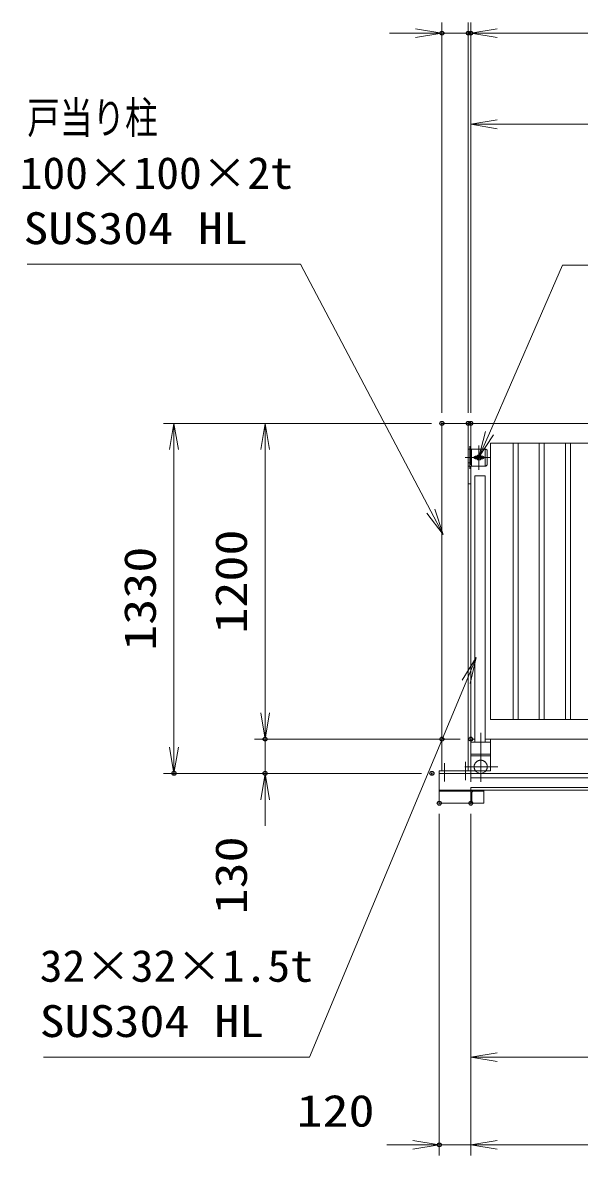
# Model space of a CAD drawing. Units: millimetres at full size. Extents: x -11880 to 11880, y -8400 to 8400.
# Drawn here: x -3027 to -909, y 716 to 5020 of the extents above; entities that cross this region are included whole.
import ezdxf
from ezdxf.enums import TextEntityAlignment as Align

# ---------------------------------------------------------------- set-up
doc = ezdxf.new("R2010")
doc.units = ezdxf.units.MM
doc.header["$LTSCALE"] = 30
doc.header["$PDMODE"] = 32
doc.header["$PDSIZE"] = 15
for name, pattern in [('USER1', [10.7, 5, -2.5, 0.7, -2.5]), ('USER2', [2.7, 2, -0.7]), ('USER4', [160, 100, -20, 20, -20]), ('USER6', [80, 60, -20])]:
    doc.linetypes.add(name, pattern=pattern)
for name, color, linetype, lineweight in [('0-2_外形線', 7, 'Continuous', 18), ('0-3_寸法線', 3, 'Continuous', 18), ('0-4_0', 7, 'Continuous', 18), ('0-6_細線', 4, 'Continuous', 18), ('0-8_軸線', 6, 'USER1', 18), ('0-9_01', 4, 'Continuous', 18), ('0-A_隠れ線', 4, 'USER2', 18)]:
    doc.layers.add(name, color=color, linetype=linetype, lineweight=lineweight)
doc.layers.add('0-5_DEFPOINTS', color=7, linetype='Continuous')
doc.styles.add('ＭＳ ゴシック', font='')
doc.styles.get('ＭＳ ゴシック').set_extended_font_data('MS Gothic')

# ---------------------------------------------------------------- blocks, each defined once
blk = doc.blocks.new('_OPEN')
at = {"layer": '0-4_0'}
blk.add_line((0, 0), (-30, 0), dxfattribs=at)
blk.add_lwpolyline([(-30, 5), (0, 0), (-30, -5)], dxfattribs=at)
blk = doc.blocks.new('_DOTSMALL')
at = {"layer": '0-4_0'}
blk.add_line((-1.875, 0), (1.875, 0), dxfattribs=at)
blk = doc.blocks.new('S168')
at = {"layer": '0-3_寸法線'}
for points in [[(9713515.3, -25741980.1), (9744712.9, -25741980.1), (9759567.3, -25770135.7), (9760967.1, -25772789.1)], [(9759125, -25770369), (9760967.1, -25772789.1), (9760009.5, -25769902.4)]]:
    blk.add_lwpolyline(points, dxfattribs=at)
at = {"layer": '0-3_寸法線', "color": 254, "style": 'ＭＳ ゴシック'}
for s, width, p in [('戸当り柱', 0.75, (9713515.3, -25728189.6)), ('100×100×2t', 1.05, (9712651.3, -25734489.6)), ('SUS304 HL', 1.15, (9713083.3, -25740789.6))]:
    blk.add_text(s, height=3637, dxfattribs=dict(at, width=width)).set_placement(p, align=Align.BOTTOM_LEFT)
blk = doc.blocks.new('S169')
at = {"layer": '0-3_寸法線'}
for points in [[(9815870.3, -25742095.6), (9774592.7, -25742095.6), (9766260.2, -25761244), (9765063.1, -25763994.8)], [(9765801.7, -25761044.5), (9765063.1, -25763994.8), (9766718.6, -25761443.5)]]:
    blk.add_lwpolyline(points, dxfattribs=at)
at = {"layer": '0-3_寸法線', "color": 254, "style": 'ＭＳ ゴシック'}
for s, width, p in [('打掛金具（外側）', 0.75, (9778372.7, -25734605.1)), ('SUS304 3t ＃400', 1.1, (9777940.7, -25740905.1))]:
    blk.add_text(s, height=3637, dxfattribs=dict(at, width=width)).set_placement(p, align=Align.BOTTOM_LEFT)
blk = doc.blocks.new('S173')
at = {"layer": '0-3_寸法線'}
for points in [[(9715373.9, -25832370.2), (9745707.5, -25832371.1), (9763603, -25789601.7), (9764761, -25786834.2)], [(9764064.3, -25789794.7), (9764761, -25786834.2), (9763141.8, -25789408.7)]]:
    blk.add_lwpolyline(points, dxfattribs=at)
at = {"layer": '0-3_寸法線', "color": 254, "style": 'ＭＳ ゴシック'}
for s, width, p in [('32×32×1.5t', 1.05, (9714942.2, -25824879.7)), ('SUS304 HL', 1.15, (9714942, -25831179.7))]:
    blk.add_text(s, height=3637, rotation=359.998, dxfattribs=dict(at, width=width)).set_placement(p, align=Align.BOTTOM_LEFT)

msp = doc.modelspace()

# ---------------------------------------------------------------- linework, layer by layer
at = {"layer": '0-2_外形線'}
for p, q in [((-1332.32, 2176.37), (-1332.32, 3497.37)), ((-1322.32, 3497.37), (612.33, 3497.37)), ((-1322.32, 3399.87), (-1322.32, 3497.37)), ((-1161.82, 2372.37), (-1161.82, 3422.37)), ((-1142.82, 2372.37), (-1142.82, 3422.37)), ((-1061.82, 2372.37), (-1061.82, 3422.37)), ((-1042.82, 2372.37), (-1042.82, 3422.37)), ((-961.82, 2372.37), (-961.82, 3422.37)), ((-942.82, 2372.37), (-942.82, 3422.37)), ((-1332.32, 3399.87), (-1265.6, 3399.87)), ((-1320.32, 3334.87), (-1320.32, 3399.87)), ((-1306.32, 3372.37), (-1299.98, 3372.37)), ((-1306.32, 3362.37), (-1299.98, 3362.37)), ((-1277.32, 3368.37), (-1305.32, 3368.37)), ((-1305.32, 3368.37), (-1305.32, 3366.37)), ((-1305.32, 3366.37), (-1277.32, 3366.37)), ((-1282.66, 3372.37), (-1276.32, 3372.37)), ((-1282.66, 3362.37), (-1276.32, 3362.37)), ((-1277.32, 3366.37), (-1277.32, 3368.37)), ((-1265.6, 3399.87), (-1260.6, 3394.87)), ((-1260.6, 3394.87), (-1260.6, 3339.87)), ((-1322.32, 2297.37), (-1322.32, 3334.87)), ((-1267.32, 3297.37), (-1307.32, 3297.37)), ((-1307.32, 3297.37), (-1307.32, 2285.37)), ((-1267.32, 3297.37), (-1267.32, 2285.37)), ((-1332.32, 3267.37), (-1322.32, 3267.37)), ((-1267.32, 2297.37), (-35.82, 2297.37)), ((-1442.32, 2167.37), (4585.68, 2167.37)), ((-1322.32, 2149.87), (4585.68, 2149.87)), ((-1322.32, 2114.17), (4585.68, 2114.17)), ((-1442.32, 2103.87), (4585.68, 2103.87)), ((-1442.32, 2099.87), (-1275.32, 2099.87)), ((-1322.32, 2053.87), (-1321.32, 2053.87))]:
    msp.add_line(p, q, dxfattribs=at)
for points in [[(-1432.32, 2176.37), (-1432.32, 3497.37), (-1332.32, 3497.37)], [(-57.32, 2372.37), (-1247.32, 2372.37), (-1247.32, 3422.37), (-57.32, 3422.37)], [(-1260.6, 3339.87), (-1265.6, 3334.87), (-1332.32, 3334.87)], [(-1442.32, 2167.37), (-1442.32, 2176.37), (-1322.32, 2176.37), (-1322.32, 2167.37)], [(-1442.32, 2176.37), (-1442.32, 2053.87), (-1272.32, 2053.87)], [(-1272.32, 2053.87), (-1272.32, 2103.87), (-1322.32, 2103.87)]]:
    msp.add_lwpolyline(points, dxfattribs=at)
for centre, radius, start, end in [((-1306.32, 3367.37), 5, 90, 270), ((-1291.32, 3367.37), 12.5, 156.42182, 175.41143), ((-1291.32, 3367.37), 12.5, 184.58857, 203.57818), ((-1291.32, 3367.37), 10, 30, 150), ((-1291.32, 3367.37), 10, 210, 330), ((-1291.32, 3367.37), 6, 9.59407, 170.40593), ((-1291.32, 3367.37), 6, 189.59407, 350.40593), ((-1291.32, 3367.37), 12.5, 4.58857, 23.57818), ((-1291.32, 3367.37), 12.5, 336.42182, 355.41143), ((-1276.32, 3367.37), 5, 270, 90), ((-1275.32, 2102.87), 3, 270, 0)]:
    msp.add_arc(centre, radius, start, end, dxfattribs=at)
at = {"layer": '0-3_寸法線'}
for p, q in [((-1432.32, 3537.37), (-1432.32, 5019.99)), ((-1332.32, 3537.37), (-1332.32, 5019.99)), ((-1332.32, 3537.37), (-1332.32, 5019.99)), ((-1322.32, 3537.37), (-1322.32, 5019.99)), ((-1322.32, 3537.37), (-1322.32, 5019.99)), ((-1532.32, 4979.99), (-1632.32, 4979.99)), ((-1332.32, 4979.99), (-1432.32, 4979.99)), ((-1322.32, 4979.99), (-1332.32, 4979.99)), ((2747.68, 4979.99), (-1322.32, 4979.99)), ((-1222.32, 4979.99), (-1122.32, 4979.99)), ((-1322.32, 3537.37), (-1322.32, 4673.69)), ((-1322.32, 4633.69), (-57.32, 4633.69)), ((-1472.32, 3497.37), (-2491.42, 3497.37)), ((-2451.42, 3497.37), (-2451.42, 2167.37)), ((-1472.32, 3497.37), (-2144.81, 3497.37)), ((-2104.81, 3497.37), (-2104.81, 2297.37)), ((-2104.81, 2397.37), (-2104.81, 2497.37)), ((-1472.32, 2297.37), (-2144.81, 2297.37)), ((-1362.32, 2297.37), (-2144.81, 2297.37)), ((-2104.81, 2297.37), (-2104.81, 2167.37)), ((-1510.32, 2167.37), (-2491.42, 2167.37)), ((-1510.32, 2167.37), (-2144.81, 2167.37)), ((-2104.81, 2067.37), (-2104.81, 1967.37)), ((-1442.32, 2013.87), (-1442.32, 715.82)), ((-1322.32, 2013.87), (-1322.32, 1048.53)), ((-1322.32, 2013.87), (-1322.32, 715.82)), ((-1322.32, 2013.87), (-1322.32, 715.82)), ((-1322.32, 1088.53), (4077.68, 1088.53)), ((-1542.32, 755.82), (-1642.32, 755.82)), ((-1322.32, 755.82), (-1442.32, 755.82)), ((-1322.32, 755.82), (4597.68, 755.82)), ((-1222.32, 755.82), (-1122.32, 755.82))]:
    msp.add_line(p, q, dxfattribs=at)
at = {"layer": '0-5_DEFPOINTS'}
for p in [(-1432.32, 4979.99), (-1332.32, 4979.99), (-1322.32, 4979.99), (-1432.32, 3497.37), (-1432.32, 3497.37), (-1332.32, 3497.37), (-1322.32, 3497.37), (-1322.32, 3497.37), (-2104.81, 2297.37), (-1432.32, 2297.37), (-1322.32, 2297.37), (-2451.42, 2167.37), (-2104.81, 2167.37), (-1470.32, 2167.37), (-1442.32, 2053.87), (-1322.32, 2053.87), (-1442.32, 755.82)]:
    msp.add_point(p, dxfattribs=at)
at = {"layer": '0-6_細線'}
msp.add_line((-1268.32, 3334.87), (-1268.32, 3399.87), dxfattribs=at)
at = {"layer": '0-8_軸線', "linetype": 'Continuous'}
for p, q in [((-1326.32, 3324.07), (-1326.32, 3410.86)), ((-1291.32, 3321.34), (-1291.32, 3413.2)), ((-1344.09, 3367.37), (-1249.47, 3367.37))]:
    msp.add_line(p, q, dxfattribs=at)
at = {"layer": '0-9_01', "color": 7}
for p, q in [((-1322.32, 2297.37), (-1322.32, 2177.37)), ((-1322.32, 2297.37), (-1307.32, 2297.37)), ((-1247.33, 2285.37), (-1322.32, 2285.37)), ((-1247.32, 2297.37), (-1247.32, 2177.37)), ((-1247.33, 2240.37), (-1322.32, 2240.37)), ((-1247.33, 2177.37), (-1322.32, 2177.37))]:
    msp.add_line(p, q, dxfattribs=at)
at = {"layer": '0-9_01', "linetype": 'USER4'}
for p, q in [((-1284.82, 2321.69), (-1284.82, 2134.57)), ((-1422.32, 2136.09), (-1422.32, 2205.76)), ((-1342.32, 2140.9), (-1342.32, 2210.57)), ((-1219.72, 2192.37), (-1345.05, 2192.37))]:
    msp.add_line(p, q, dxfattribs=at)
at = {"layer": '0-9_01', "linetype": 'USER6'}
msp.add_line((-1247.33, 2234.37), (-1322.32, 2234.37), dxfattribs=at)
msp.add_arc((-1284.82, 2192.37), 25, 323.1301, 216.8699, dxfattribs=at)
at = {"layer": '0-9_01', "color": 7}
msp.add_arc((-1284.82, 2192.37), 25, 216.8699, 323.1301, dxfattribs=at)
at = {"layer": '0-A_隠れ線'}
for p, q in [((-1322.32, 3399.87), (-1322.32, 3334.87)), ((-1332.32, 3347.37), (-1322.32, 3347.37)), ((-1322.32, 2053.87), (-1322.32, 2167.37)), ((-1318.32, 2056.87), (-1318.32, 2093.37))]:
    msp.add_line(p, q, dxfattribs=at)
for centre, radius, start, end in [((-1311.82, 2093.37), 6.5, 90, 180), ((-1321.32, 2056.87), 3, 270, 0)]:
    msp.add_arc(centre, radius, start, end, dxfattribs=at)

# ---------------------------------------------------------------- block references
at = {"layer": '0-3_寸法線'}
for name, p, xscale, yscale in [('_OPEN', (-1432.32, 4979.99), 3.333333, 3.333333), ('_DOTSMALL', (-1332.32, 4979.99), 3.333333, 3.333333), ('S168', (-326793.43, 862168.19), 0.03333333, 0.03333333), ('S169', (-326793.43, 862168.19), 0.03333333, 0.03333333), ('S173', (-326793.43, 862168.19), 0.03333333, 0.03333333), ('_OPEN', (-1442.32, 755.82), 3.333333, 3.333333)]:
    msp.add_blockref(name, p, dxfattribs=dict(at, xscale=xscale, yscale=yscale))
at = {"layer": '0-3_寸法線', "xscale": 3.333333, "yscale": 3.333333}
for name, p, rotation in [('_OPEN', (-1322.32, 4979.99), 180), ('_OPEN', (-1322.32, 4979.99), 180), ('_DOTSMALL', (-1332.32, 4979.99), 180), ('_OPEN', (-1322.32, 4633.69), 180), ('_OPEN', (-2451.42, 3497.37), 90), ('_OPEN', (-2104.81, 3497.37), 90), ('_OPEN', (-2104.81, 2297.37), 270), ('_OPEN', (-2104.81, 2297.37), 270), ('_OPEN', (-2451.42, 2167.37), 270), ('_OPEN', (-2104.81, 2167.37), 90), ('_OPEN', (-1322.32, 1088.53), 180), ('_OPEN', (-1322.32, 755.82), 180), ('_OPEN', (-1322.32, 755.82), 180)]:
    msp.add_blockref(name, p, dxfattribs=dict(at, rotation=rotation))

# ---------------------------------------------------------------- texts
at = {"layer": '0-3_寸法線', "color": 254, "style": 'ＭＳ ゴシック', "width": 1.2}
for s, p in [('1200', (-2137.49, 2698.17)), ('1330', (-2484.1, 2633.17)), ('130', (-2137.49, 1631.16))]:
    msp.add_text(s, height=121.2, rotation=90, dxfattribs=at).set_placement(p, align=Align.BOTTOM_LEFT)
msp.add_text('120', height=121.2, dxfattribs=at).set_placement((-1985.33, 788.51), align=Align.BOTTOM_LEFT)

doc.saveas('drawing.dxf')
